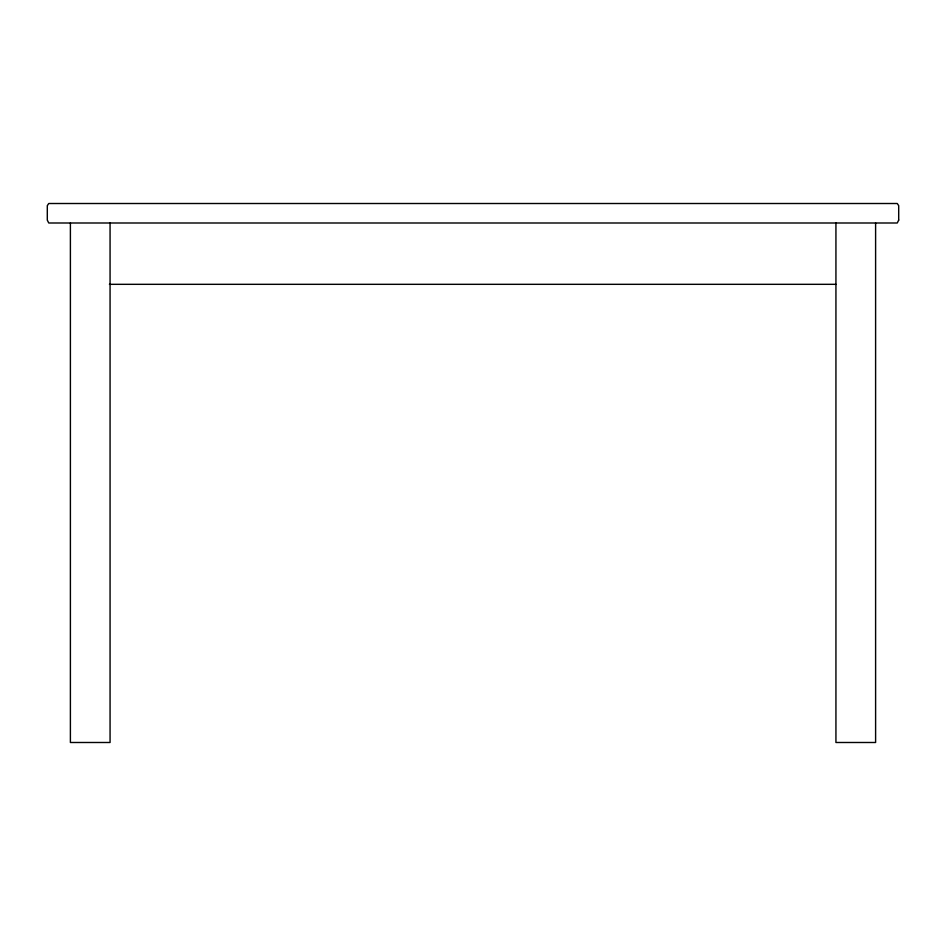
<?xml version="1.0" encoding="UTF-8"?>
<svg xmlns="http://www.w3.org/2000/svg" width="946" height="946" viewBox="0 0 946 946"><rect width="100%" height="100%" fill="white"/><g stroke="black" fill="none" stroke-linecap="round" stroke-linejoin="round"><path stroke-width="1.42" d="M109.417 284.32L835.933 284.32M875.606 222.996L875.606 742.492L835.933 742.492L835.933 222.996M110.067 222.996L110.067 742.492L70.394 742.492L70.394 222.996M898.7 220.111L897.257 222.996L48.743 222.996L47.3 220.111L47.3 205.672L48.743 203.508L897.257 203.508L898.7 205.672L898.7 220.111"/></g></svg>
